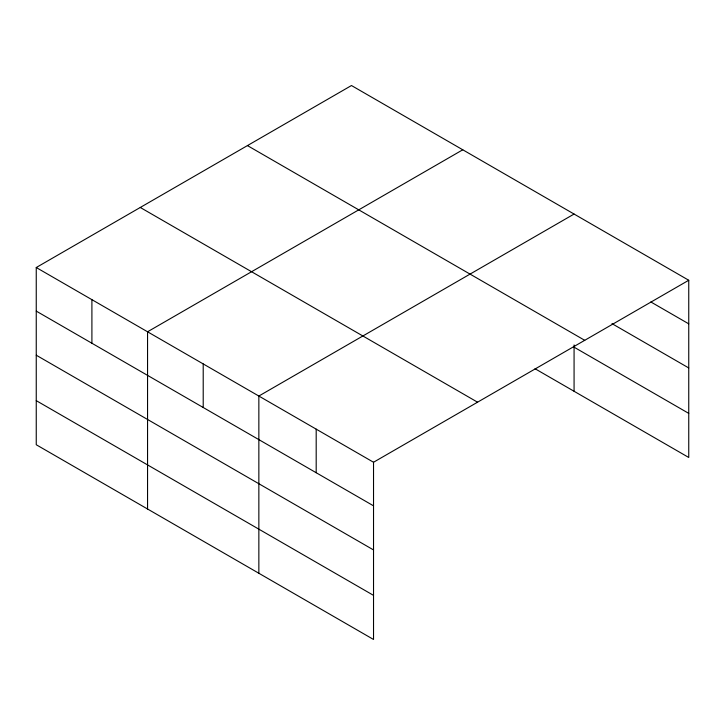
<?xml version="1.0" encoding="UTF-8"?>
<svg xmlns="http://www.w3.org/2000/svg" width="725" height="725" viewBox="0 0 725 725"><rect width="100%" height="100%" fill="white"/><g stroke="black" fill="none" stroke-linecap="round" stroke-linejoin="round"><path stroke-width="1.09" d="M373.529 549.931L373.529 462.251L36.25 267.525L36.25 444.742L373.529 639.468L373.529 549.931L36.25 355.205M535.023 368.726L688.75 457.475L688.75 280.258L351.471 85.532L36.25 267.525M462.767 149.794L147.556 331.778L147.556 509.004M574.073 214.047L258.852 396.04L258.852 573.257M373.529 462.251L688.75 280.258M650.851 301.962L688.75 323.839M611.972 323.622L688.75 367.947M247.443 145.589L584.731 340.315M574.073 347.175L688.75 413.377M140.269 207.468L477.558 402.194M36.25 311.107L373.529 505.832M36.25 400.644L373.529 595.37M574.073 344.955L574.073 391.273M316.191 429.146L316.191 472.727M203.208 363.914L203.208 407.495M91.903 299.652L91.903 343.233"/></g></svg>
